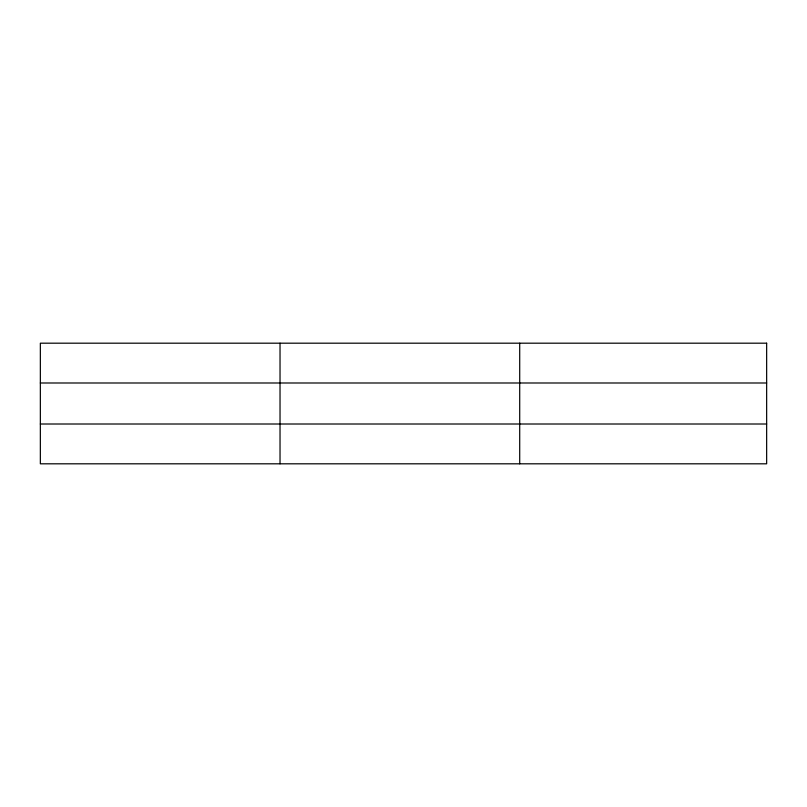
<?xml version="1.0" encoding="UTF-8"?>
<svg xmlns="http://www.w3.org/2000/svg" width="807" height="807" viewBox="0 0 807 807"><rect width="100%" height="100%" fill="white"/><g stroke="black" fill="none" stroke-linecap="round" stroke-linejoin="round"><path stroke-width="1.21" d="M280.029 463.813L280.029 343.187M519.708 463.813L519.708 343.187M40.35 382.992L766.65 382.992M40.35 424.008L766.65 424.008M766.65 343.187L766.65 463.813L40.35 463.813L40.35 343.187L766.65 343.187"/></g></svg>
